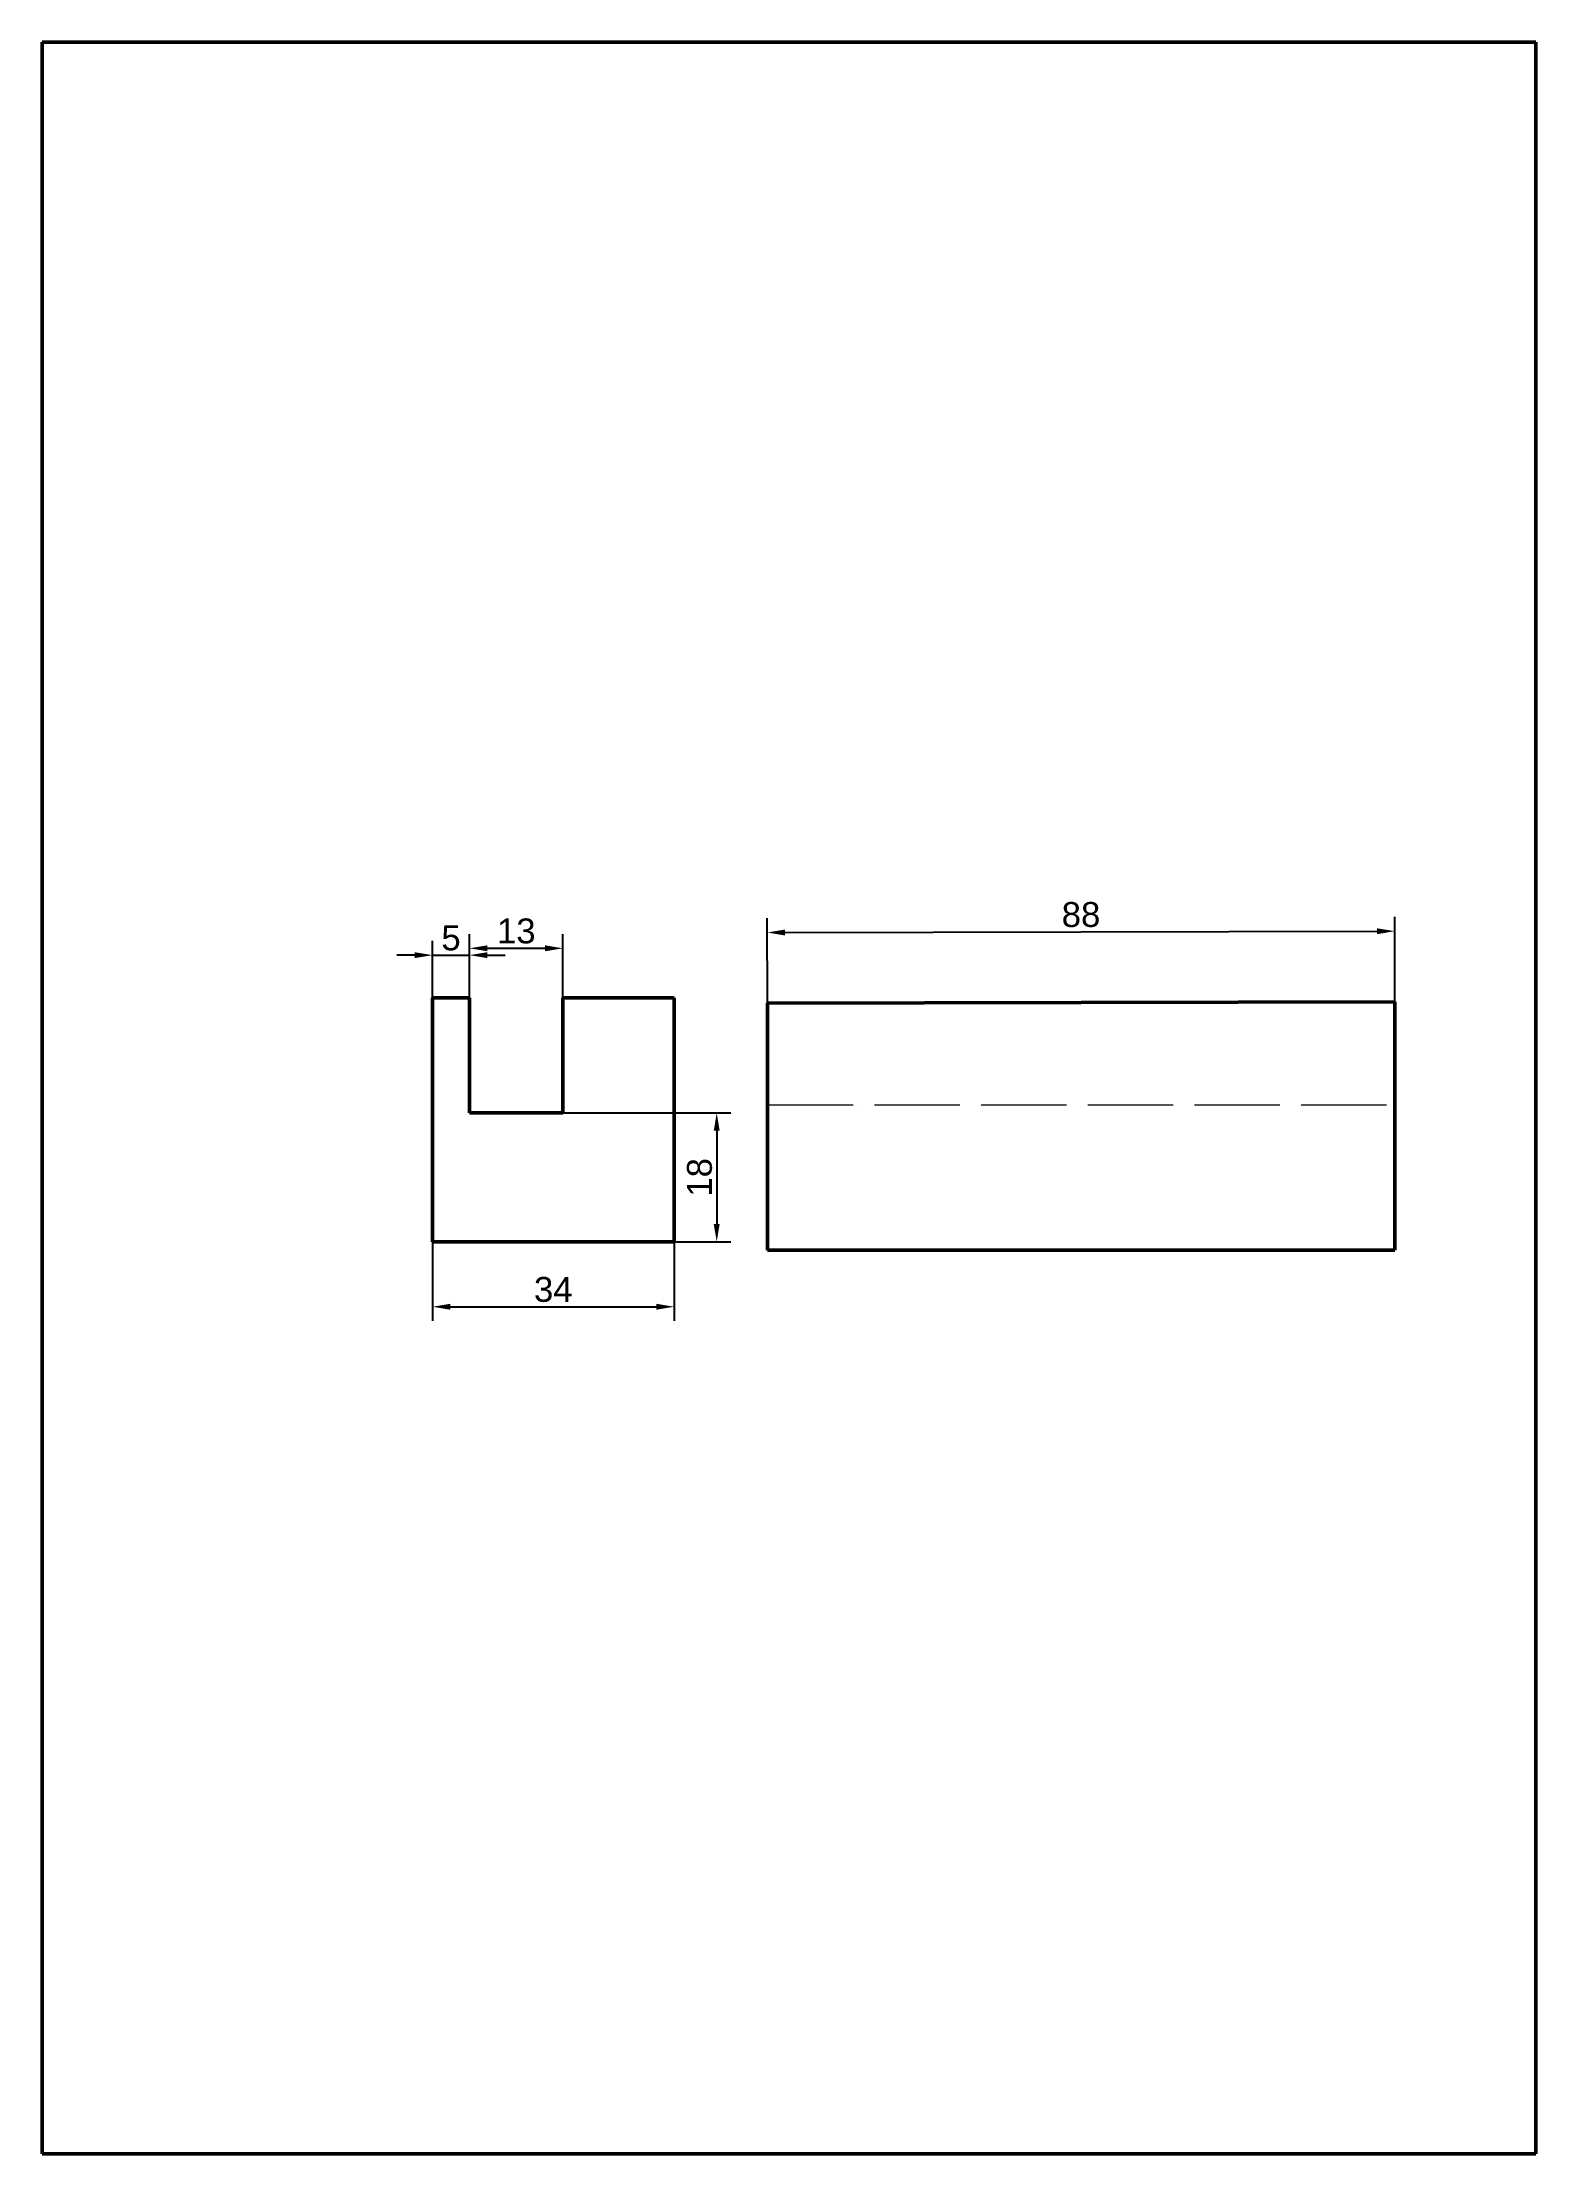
# Model space of a CAD drawing. Header units: millimetres. Extents: x 12400 to 44229, y 15 to 6397.
# Drawn here: x 12399.7 to 12609.7, y 6100.3 to 6397.3 of the extents above; entities outside this region: 2.
import ezdxf

# ---------------------------------------------------------------- set-up
doc = ezdxf.new("R2010")
doc.units = ezdxf.units.MM
doc.linetypes.add('ACAD_ISO02W100', pattern=[15, 12, -3])
for name, color, linetype, lineweight in [('linia ciągła gruba', 7, 'Continuous', 50), ('linia cięka ciągła', 7, 'Continuous', 15), ('linia kreskowa', 7, 'ACAD_ISO02W100', 15)]:
    doc.layers.add(name, color=color, linetype=linetype, lineweight=lineweight)
doc.styles.get("Standard").update_dxf_attribs({"font": 'arial.ttf'})
doc.dimstyles.new('ISO-25', dxfattribs={"dimtxt": 3.5, "dimasz": 2.5, "dimexe": 2, "dimexo": 0, "dimtad": 1, "dimdec": 0, "dimtxsty": 'Standard', "dimcen": 2.5, "dimadec": 0, "dimazin": 0, "dimtfac": 1, "dimtdec": 0, "dimtmove": 0, "dimatfit": 3, "dimfxl": 1, "dimarcsym": 0})

# ---------------------------------------------------------------- blocks, each defined once
blk = doc.blocks.new('*D4')
at = {"layer": 'Defpoints', "color": 0, "transparency": 16777216}
for p in [(12454.61, 6228.53), (12488.58, 6228.53), (12488.58, 6219.4)]:
    blk.add_point(p, dxfattribs=at)
at = {"layer": 'linia cięka ciągła', "color": 0, "lineweight": -2, "transparency": 16777216}
for p, q in [((12454.61, 6228.53), (12454.61, 6217.4)), ((12488.58, 6228.53), (12488.58, 6217.4)), ((12457.11, 6219.4), (12486.08, 6219.4))]:
    blk.add_line(p, q, dxfattribs=at)
at = {"layer": 'linia cięka ciągła', "color": 0, "transparency": 16777216}
for points in [[(12457.11, 6219.82), (12457.11, 6218.99), (12454.61, 6219.4)], [(12486.08, 6219.82), (12486.08, 6218.99), (12488.58, 6219.4)]]:
    blk.add_solid(points, dxfattribs=at)
at = {"layer": 'linia cięka ciągła', "color": 0, "transparency": 16777216, "insert": (12471.59, 6221.82), "char_height": 3.5, "attachment_point": 5}
blk.add_mtext('34', dxfattribs=at)
blk = doc.blocks.new('*D8')
at = {"layer": 'Defpoints', "color": 0, "transparency": 16777216}
for p in [(12459.82, 6268.86), (12454.61, 6262.87), (12459.82, 6262.87)]:
    blk.add_point(p, dxfattribs=at)
at = {"layer": 'linia cięka ciągła', "color": 0, "lineweight": -2, "transparency": 16777216}
for p, q in [((12454.61, 6262.87), (12454.61, 6270.86)), ((12459.82, 6262.87), (12459.82, 6270.86)), ((12452.11, 6268.86), (12449.61, 6268.86)), ((12454.61, 6268.86), (12459.82, 6268.86)), ((12462.32, 6268.86), (12464.82, 6268.86))]:
    blk.add_line(p, q, dxfattribs=at)
at = {"layer": 'linia cięka ciągła', "color": 0, "transparency": 16777216}
for points in [[(12452.11, 6269.27), (12452.11, 6268.44), (12454.61, 6268.86)], [(12462.32, 6269.27), (12462.32, 6268.44), (12459.82, 6268.86)]]:
    blk.add_solid(points, dxfattribs=at)
at = {"layer": 'linia cięka ciągła', "color": 0, "transparency": 16777216, "insert": (12457.21, 6271.26), "char_height": 3.5, "attachment_point": 5}
blk.add_mtext('5', dxfattribs=at)
blk = doc.blocks.new('*D9')
at = {"layer": 'Defpoints', "color": 0, "transparency": 16777216}
for p in [(12472.94, 6269.82), (12459.82, 6262.87), (12472.94, 6262.87)]:
    blk.add_point(p, dxfattribs=at)
at = {"layer": 'linia cięka ciągła', "color": 0, "lineweight": -2, "transparency": 16777216}
for p, q in [((12459.82, 6262.87), (12459.82, 6271.82)), ((12462.32, 6269.82), (12470.44, 6269.82)), ((12472.94, 6262.87), (12472.94, 6271.82))]:
    blk.add_line(p, q, dxfattribs=at)
at = {"layer": 'linia cięka ciągła', "color": 0, "transparency": 16777216}
for points in [[(12462.32, 6270.24), (12462.32, 6269.41), (12459.82, 6269.82)], [(12470.44, 6270.24), (12470.44, 6269.41), (12472.94, 6269.82)]]:
    blk.add_solid(points, dxfattribs=at)
at = {"layer": 'linia cięka ciągła', "color": 0, "transparency": 16777216, "insert": (12466.38, 6272.24), "char_height": 3.5, "attachment_point": 5}
blk.add_mtext('13', dxfattribs=at)
blk = doc.blocks.new('*D10')
at = {"layer": 'Defpoints', "color": 0, "transparency": 16777216}
for p in [(12589.9, 6272.23), (12501.71, 6262.1), (12589.92, 6262.29)]:
    blk.add_point(p, dxfattribs=at)
at = {"layer": 'linia cięka ciągła', "color": 0, "lineweight": -2, "transparency": 16777216}
for p, q in [((12501.71, 6262.1), (12501.68, 6274.04)), ((12589.92, 6262.29), (12589.9, 6274.23)), ((12504.19, 6272.05), (12587.4, 6272.23))]:
    blk.add_line(p, q, dxfattribs=at)
at = {"layer": 'linia cięka ciągła', "color": 0, "transparency": 16777216}
for points in [[(12587.4, 6272.64), (12587.4, 6271.81), (12589.9, 6272.23)], [(12504.18, 6272.46), (12504.19, 6271.63), (12501.69, 6272.04)]]:
    blk.add_solid(points, dxfattribs=at)
at = {"layer": 'linia cięka ciągła', "color": 0, "transparency": 16777216, "insert": (12545.79, 6274.55), "char_height": 3.5, "attachment_point": 5, "rotation": 0.1253}
blk.add_mtext('88', dxfattribs=at)
blk = doc.blocks.new('*D11')
at = {"layer": 'Defpoints', "color": 0, "transparency": 16777216}
for p in [(12472.94, 6246.66), (12472.94, 6228.53), (12494.57, 6228.53)]:
    blk.add_point(p, dxfattribs=at)
at = {"layer": 'linia cięka ciągła', "color": 0, "lineweight": -2, "transparency": 16777216}
for p, q in [((12472.94, 6246.66), (12496.57, 6246.66)), ((12494.57, 6244.16), (12494.57, 6231.03)), ((12472.94, 6228.53), (12496.57, 6228.53))]:
    blk.add_line(p, q, dxfattribs=at)
at = {"layer": 'linia cięka ciągła', "color": 0, "transparency": 16777216}
for points in [[(12494.15, 6244.16), (12494.98, 6244.16), (12494.57, 6246.66)], [(12494.15, 6231.03), (12494.98, 6231.03), (12494.57, 6228.53)]]:
    blk.add_solid(points, dxfattribs=at)
at = {"layer": 'linia cięka ciągła', "color": 0, "transparency": 16777216, "insert": (12492.16, 6237.6), "char_height": 3.5, "attachment_point": 5, "rotation": 90}
blk.add_mtext('18', dxfattribs=at)

msp = doc.modelspace()

# ---------------------------------------------------------------- linework, layer by layer
at = {"layer": 'linia ciągła gruba'}
for p, q in [((12399.73, 6397.27), (12609.73, 6397.27)), ((12399.73, 6100.27), (12399.73, 6397.27)), ((12609.73, 6397.27), (12609.73, 6100.27)), ((12459.82, 6262.87), (12454.61, 6262.87)), ((12454.61, 6262.87), (12454.61, 6228.53)), ((12459.82, 6246.66), (12459.82, 6262.87)), ((12472.94, 6262.48), (12472.94, 6262.87)), ((12472.94, 6262.87), (12488.58, 6262.87)), ((12472.94, 6262.48), (12472.94, 6246.66)), ((12488.58, 6262.87), (12488.58, 6262.48)), ((12488.58, 6228.53), (12488.58, 6262.48)), ((12589.92, 6262.29), (12501.71, 6262.1)), ((12501.71, 6262.1), (12501.71, 6227.37)), ((12589.92, 6227.37), (12589.92, 6262.29)), ((12472.94, 6246.66), (12459.82, 6246.66)), ((12454.99, 6228.53), (12454.61, 6228.53)), ((12454.99, 6228.53), (12488.58, 6228.53)), ((12501.71, 6227.37), (12589.92, 6227.37)), ((12609.73, 6100.27), (12399.73, 6100.27))]:
    msp.add_line(p, q, dxfattribs=at)
at = {"layer": 'linia kreskowa'}
for p, q in [((12501.75, 6247.82), (12589.97, 6247.82)), ((12514.45, 6247.82), (12514.45, 6247.82)), ((12589.92, 6247.82), (12589.92, 6247.82))]:
    msp.add_line(p, q, dxfattribs=at)

# ---------------------------------------------------------------- texts
at = {"layer": 'linia cięka ciągła', "attachment_point": 1}
for s, width, insert, char_height in [('1:1 Uchwyt to telefony', 24686.8428, (44194.67, 5824.36), 2.5), ('1:1 uchwyt ', 20278.4779, (14774.86, 1316.39), 1000)]:
    msp.add_mtext_dynamic_manual_height_columns(s, width=width, gutter_width=12.5, heights=[0], dxfattribs=dict(at, insert=insert, char_height=char_height))

# ---------------------------------------------------------------- dimensions: what is measured, and where the dimension line sits
at = {"layer": 'linia cięka ciągła'}
dim = msp.add_aligned_dim(p1=(12501.71, 6262.1), p2=(12589.92, 6262.29), distance=9.94, dimstyle='ISO-25', dxfattribs=at)
dim.commit()
dim.dimension.update_dxf_attribs({"geometry": '*D10', "text_midpoint": (12545.79, 6274.55)})
for base, p1, p2, picture, middle in [((12459.82, 6268.86), (12454.61, 6262.87), (12459.82, 6262.87), '*D8', (12457.21, 6271.26)), ((12472.94, 6269.82), (12459.82, 6262.87), (12472.94, 6262.87), '*D9', (12466.38, 6272.24)), ((12488.58, 6219.4), (12454.61, 6228.53), (12488.58, 6228.53), '*D4', (12471.59, 6221.82))]:
    dim = msp.add_linear_dim(base=base, p1=p1, p2=p2, dimstyle='ISO-25', dxfattribs=at)
    dim.commit()
    dim.dimension.update_dxf_attribs({"geometry": picture, "text_midpoint": middle})
dim = msp.add_linear_dim(base=(12494.57, 6228.53), p1=(12472.94, 6246.66), p2=(12472.94, 6228.53), angle=90, dimstyle='ISO-25', dxfattribs=at)
dim.commit()
dim.dimension.update_dxf_attribs({"geometry": '*D11', "text_midpoint": (12492.16, 6237.6)})

doc.saveas('drawing.dxf')
